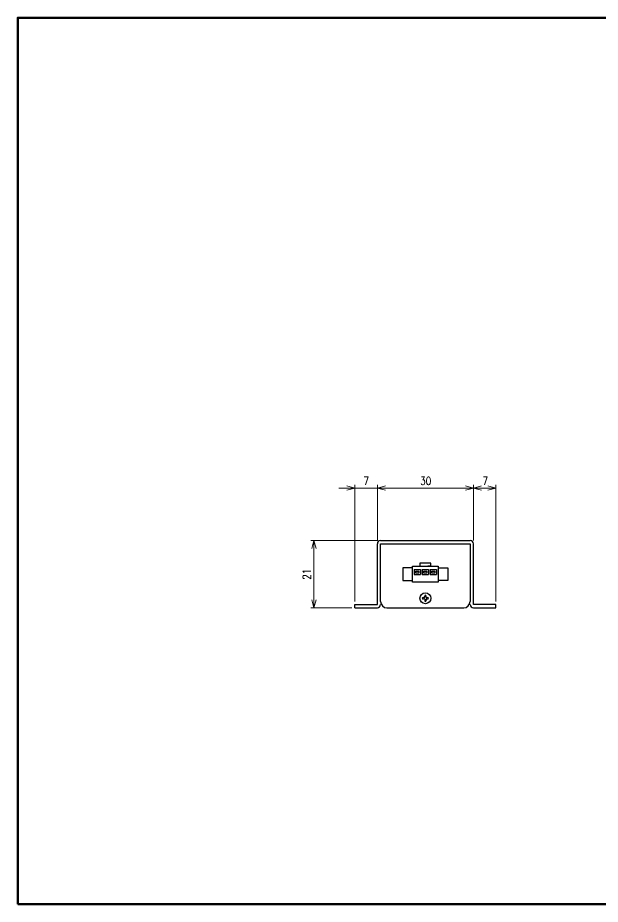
# Model space of a CAD drawing. Header units: millimetres. Extents: x 4 to 387, y 0 to 281.
# Drawn here: x 4 to 186.1, y 4 to 281 of the extents above; entities that cross this region are included whole.
import ezdxf

# ---------------------------------------------------------------- set-up
doc = ezdxf.new("R2010")
doc.units = ezdxf.units.MM
doc.layers.get('0').update_dxf_attribs({"lineweight": 30})
doc.layers.get('Defpoints').update_dxf_attribs({"lineweight": 9})
for name, color, linetype, lineweight in [('2KD_寸法１', 7, 'Continuous', 15), ('2KD_寸法１ @ 1', 7, 'Continuous', 15), ('AUX', 7, 'Continuous', 40)]:
    doc.layers.add(name, color=color, linetype=linetype, lineweight=lineweight)
doc.styles.get("Standard").update_dxf_attribs({"font": 'simplex.shx', "width": 0.8, "bigfont": 'extfont.shx'})
doc.dimstyles.new('KD-STD', dxfattribs={"dimscale": 0, "dimtxt": 2.5, "dimasz": 2.5, "dimexe": 1, "dimexo": 1, "dimgap": 1, "dimtad": 1, "dimdsep": 46, "dimtxsty": 'Standard', "dimblk": 'OPEN30', "dimcen": 0, "dimadec": 0, "dimazin": 0, "dimtfac": 1, "dimtmove": 0, "dimatfit": 3, "dimldrblk": 'OPEN30', "dimfxl": 1, "dimtfill": 1, "dimtolj": 1, "dimtzin": 0, "dimlwd": 15, "dimlwe": 15, "dimarcsym": 0})

# ---------------------------------------------------------------- blocks, each defined once
blk = doc.blocks.new('_Open30')
at = {"lineweight": -2}
for p, q in [((-1, 0.26794919), (0, 0)), ((0, 0), (-1, -0.26794919)), ((0, 0), (-1, 0))]:
    blk.add_line(p, q, dxfattribs=at)
blk = doc.blocks.new('*D38')
at = {"layer": '2KD_寸法１', "color": 0, "lineweight": 15}
for p, q in [((116.4106634459779, 117.6162105096955), (95.59063091067117, 117.6162105096955)), ((96.59063091067118, 115.1162105096955), (96.59063091067118, 99.11621050969559)), ((108.4106634459779, 96.61621050969559), (95.59063091067117, 96.6162105096956))]:
    blk.add_line(p, q, dxfattribs=at)
at = {"layer": 'Defpoints', "color": 0}
for p in [(117.4106634459779, 117.6162105096955), (96.59063091067118, 96.61621050969559), (109.4106634459779, 96.61621050969559)]:
    blk.add_point(p, dxfattribs=at)
at = {"layer": '2KD_寸法１', "color": 0, "lineweight": 15, "xscale": 2.5, "yscale": 2.5, "zscale": 2.5}
for p, rotation in [((96.59063091067118, 117.6162105096955), 90), ((96.59063091067118, 96.61621050969559), 270)]:
    blk.add_blockref('_Open30', p, dxfattribs=dict(at, rotation=rotation))
at = {"layer": '2KD_寸法１', "color": 0, "insert": (94.34063091067114, 107.1162105096955), "char_height": 2.5, "attachment_point": 5, "rotation": 90, "bg_fill": 3, "box_fill_scale": 1.1, "bg_fill_color": 9, "bg_fill_true_color": 13158600, "bg_fill_transparency": 4393582}
blk.add_mtext('\\A1;21', dxfattribs=at)
blk = doc.blocks.new('*D40')
at = {"layer": '2KD_寸法１', "color": 0, "lineweight": 15}
for p, q in [((116.4106634459779, 117.6162105096955), (116.4106634459779, 135.0261954430712)), ((118.9106634459779, 134.0261954430712), (143.9106634459779, 134.0261954430712)), ((146.4106634459779, 117.6162105096955), (146.4106634459779, 135.0261954430712))]:
    blk.add_line(p, q, dxfattribs=at)
at = {"layer": 'Defpoints', "color": 0}
for p in [(146.4106634459779, 134.0261954430712), (116.4106634459779, 116.6162105096955), (146.4106634459779, 116.6162105096955)]:
    blk.add_point(p, dxfattribs=at)
at = {"layer": '2KD_寸法１', "color": 0, "lineweight": 15, "xscale": 2.5, "yscale": 2.5, "zscale": 2.5, "rotation": 180}
blk.add_blockref('_Open30', (116.4106634459779, 134.0261954430712), dxfattribs=at)
at = {"layer": '2KD_寸法１', "color": 0, "lineweight": 15, "xscale": 2.5, "yscale": 2.5, "zscale": 2.5}
blk.add_blockref('_Open30', (146.4106634459779, 134.0261954430712), dxfattribs=at)
at = {"layer": '2KD_寸法１', "color": 0, "insert": (131.5282176963524, 136.2761954430712), "char_height": 2.5, "attachment_point": 5, "bg_fill": 3, "box_fill_scale": 1.1, "bg_fill_color": 9, "bg_fill_true_color": 13158600, "bg_fill_transparency": 4393658}
blk.add_mtext('\\A1;30', dxfattribs=at)
blk = doc.blocks.new('*D41')
at = {"layer": '2KD_寸法１', "color": 0, "lineweight": 15}
for p, q in [((106.9106634459779, 134.0261954430712), (104.4106634459779, 134.0261954430712)), ((109.4106634459779, 98.61621050969555), (109.4106634459779, 135.0261954430712)), ((109.4106634459779, 134.0261954430712), (116.4106634459779, 134.0261954430712)), ((116.4106634459779, 117.6162105096955), (116.4106634459779, 135.0261954430712)), ((118.9106634459779, 134.0261954430712), (121.4106634459779, 134.0261954430712))]:
    blk.add_line(p, q, dxfattribs=at)
at = {"layer": 'Defpoints', "color": 0}
for p in [(116.4106634459779, 134.0261954430712), (116.4106634459779, 116.6162105096955), (109.4106634459779, 97.61621050969555)]:
    blk.add_point(p, dxfattribs=at)
at = {"layer": '2KD_寸法１', "color": 0, "lineweight": 15, "xscale": 2.5, "yscale": 2.5, "zscale": 2.5}
blk.add_blockref('_Open30', (109.4106634459779, 134.0261954430712), dxfattribs=at)
at = {"layer": '2KD_寸法１', "color": 0, "lineweight": 15, "xscale": 2.5, "yscale": 2.5, "zscale": 2.5, "rotation": 180}
blk.add_blockref('_Open30', (116.4106634459779, 134.0261954430712), dxfattribs=at)
at = {"layer": '2KD_寸法１', "color": 0, "insert": (112.9106634459779, 136.2761954430712), "char_height": 2.5, "attachment_point": 5, "bg_fill": 3, "box_fill_scale": 1.1, "bg_fill_color": 9, "bg_fill_true_color": 13158600, "bg_fill_transparency": 4393694}
blk.add_mtext('\\A1;7', dxfattribs=at)
blk = doc.blocks.new('*D42')
at = {"layer": '2KD_寸法１', "color": 0, "lineweight": 15}
for p, q in [((146.4106634459779, 117.6162105096955), (146.4106634459779, 135.0261954430712)), ((148.9106634459779, 134.0261954430712), (150.9106634459779, 134.0261954430712)), ((153.4106634459779, 98.61621050969555), (153.4106634459779, 135.0261954430712))]:
    blk.add_line(p, q, dxfattribs=at)
at = {"layer": 'Defpoints', "color": 0}
for p in [(153.4106634459779, 134.0261954430712), (146.4106634459779, 116.6162105096955), (153.4106634459779, 97.61621050969555)]:
    blk.add_point(p, dxfattribs=at)
at = {"layer": '2KD_寸法１', "color": 0, "lineweight": 15, "xscale": 2.5, "yscale": 2.5, "zscale": 2.5, "rotation": 180}
blk.add_blockref('_Open30', (146.4106634459779, 134.0261954430712), dxfattribs=at)
at = {"layer": '2KD_寸法１', "color": 0, "lineweight": 15, "xscale": 2.5, "yscale": 2.5, "zscale": 2.5}
blk.add_blockref('_Open30', (153.4106634459779, 134.0261954430712), dxfattribs=at)
at = {"layer": '2KD_寸法１', "color": 0, "insert": (150.1691668600889, 136.2761954430712), "char_height": 2.5, "attachment_point": 5, "bg_fill": 3, "box_fill_scale": 1.1, "bg_fill_color": 9, "bg_fill_true_color": 13158600, "bg_fill_transparency": 4393450}
blk.add_mtext('\\A1;7', dxfattribs=at)
blk = doc.blocks.new('A$C41390539')
for p, q in [((-0.2999996125479356, 0.1999997042437655), (-0.599999612547947, 0.1999997042437655)), ((-0.2999996125479356, 0.1999997042437655), (-0.200000704801198, 0.2999997647142436)), ((-0.200000704801198, 0.2999997647142436), (-0.200000704801198, 0.599999764714255)), ((0.1999997042437371, 0.2999996125479356), (0.1999997042437371, 0.599999612547947)), ((0.1999997042437371, 0.2999996125479356), (0.2999997647142436, 0.200000704801198)), ((0.2999997647142436, 0.200000704801198), (0.599999764714255, 0.200000704801198)), ((-0.2999997647142436, -0.200000704801198), (-0.599999764714255, -0.200000704801198)), ((-0.199999704243794, -0.2999996125479072), (-0.2999997647142436, -0.200000704801198)), ((-0.199999704243794, -0.2999996125479072), (-0.199999704243794, -0.5999996125479186)), ((0.2999996125479356, -0.1999997042437655), (0.200000704801198, -0.2999997647142152)), ((0.200000704801198, -0.2999997647142152), (0.200000704801198, -0.5999997647142266)), ((0.2999996125479356, -0.1999997042437655), (0.599999612547947, -0.1999997042437655))]:
    blk.add_line(p, q)
blk.add_circle((0, 0), 1.7)
for centre, major_axis in [((-0.599999612547947, -5.00278702e-07), (-0.4000003874532759, 8.3308e-12)), ((-5.00278702e-07, 0.5999996125479754), (8.3307e-12, 0.4000003874532759)), ((0.599999612547947, 5.00278702e-07), (0.4000003874532759, -8.3311e-12)), ((5.00278702e-07, -0.599999612547947), (-8.3309e-12, -0.4000003874532759))]:
    blk.add_ellipse(centre, major_axis=major_axis, ratio=0.5000000269899068, start_param=-1.570795358155445, end_param=1.570795358176271)
blk = doc.blocks.new('A$C043C1CDC')
for p, q in [((-0.9999999999999856, 0.75), (1.000000000000011, 0.75)), ((-0.9999999999999856, 0.75), (-0.9999999999999856, -0.75)), ((-0.4999999999999858, 0.25), (0.5000000000000142, 0.25)), ((-0.4999999999999858, -0.3499999999999943), (-0.4999999999999858, 0.25)), ((0.5000000000000142, 0.25), (0.5000000000000142, -0.3499999999999943)), ((1.000000000000011, 0.75), (1.000000000000011, -0.75)), ((-0.9999999999999856, -0.75), (1.000000000000011, -0.75)), ((0.5000000000000142, -0.3499999999999943), (-0.4999999999999858, -0.3499999999999943))]:
    blk.add_line(p, q)
blk = doc.blocks.new('SM 3P')
for p, q in [((1.75, 0), (-1.75, 0)), ((-1.75, 0), (-1.75, -1)), ((1.75, -1), (1.75, 0)), ((-4.000000000000006, -1.500000000000054), (-7.000000000000007, -1.500000000000054)), ((-7.000000000000007, -1.500000000000054), (-7.000000000000007, -5.500000000000056)), ((-4.000000000000006, -1.000000000000055), (3.999999999999991, -1.000000000000055)), ((-4.000000000000006, -6.000000000000056), (-4.000000000000006, -1.000000000000055)), ((-7.1e-15, -1.000000000000055), (1.749999999999992, -1.000000000000055)), ((1.749999999999992, -1.000000000000055), (0.7499999999999929, -1.000000000000055)), ((3.999999999999991, -1.000000000000055), (3.999999999999991, -6.000000000000056)), ((3.999999999999991, -1.500000000000054), (6.999999999999992, -1.500000000000054)), ((6.999999999999992, -1.500000000000054), (6.999999999999992, -5.500000000000056)), ((-7.000000000000007, -5.500000000000056), (-4.000000000000006, -5.500000000000056)), ((6.999999999999992, -5.500000000000056), (3.999999999999991, -5.500000000000056)), ((3.999999999999991, -6.000000000000056), (-4.000000000000006, -6.000000000000056))]:
    blk.add_line(p, q)
for p in [(-2.500000000000003, -2.800000000000068), (-7.1e-15, -2.800000000000068), (2.49999999999999, -2.800000000000068)]:
    blk.add_blockref('A$C043C1CDC', p)
blk = doc.blocks.new('A$C1BC15952')
for p, q in [((-15, 1), (-15, 20)), ((-14, 21), (14, 21)), ((-14, 2), (-14, 20)), ((-14, 20), (14, 20)), ((14, 20), (14, 2)), ((15, 1), (15, 20)), ((-22, 0), (-22, 1)), ((-22, 1), (-15, 1)), ((-22, 0), (-15, 0)), ((-12, 0), (12, 0)), ((22, 1), (15, 1)), ((15, 0), (22, 0)), ((22, 0), (22, 1))]:
    blk.add_line(p, q)
for centre, radius, start, end in [((-14, 20), 1, 90, 180), ((14, 20), 1, 0, 90), ((-15, 1), 1, 270, 0), ((-12, 2), 2, 180, 270), ((12, 2), 2, 270, 0), ((15, 1), 1, 180, 270)]:
    blk.add_arc(centre, radius, start, end)
for name, p in [('SM 3P', (0, 14.0000000000001)), ('A$C41390539', (0, 3))]:
    blk.add_blockref(name, p)

msp = doc.modelspace()

# ---------------------------------------------------------------- linework, layer by layer
at = {"layer": 'AUX', "lineweight": 70}
msp.add_lwpolyline([(3.999999758280865, 4.000000249163575), (386.9999997582809, 4.000000249163575), (386.9999997582809, 281.0000002491635), (3.999999758280865, 281.0000002491635)], close=True, dxfattribs=at)

# ---------------------------------------------------------------- next in the draw order: dimensions: what is measured, and where the dimension line sits
at = {"layer": '2KD_寸法１ @ 1'}
dim = msp.add_linear_dim(base=(96.59063091067118, 96.61621050969559), p1=(117.4106634459779, 117.6162105096955), p2=(109.4106634459779, 96.61621050969559), angle=90, dimstyle='KD-STD', override={"dimscale": 1, "dimtix": 0, "dimtofl": 1, "dimtmove": 0, "dimatfit": 3}, dxfattribs=at)
dim.commit()
dim.dimension.update_dxf_attribs({"geometry": '*D38', "text_midpoint": (94.34063091067114, 107.1162105096955)})

# ---------------------------------------------------------------- next in the draw order: dimensions: what is measured, and where the dimension line sits
dim = msp.add_linear_dim(base=(146.4106634459779, 134.0261954430712), p1=(116.4106634459779, 116.6162105096955), p2=(146.4106634459779, 116.6162105096955), dimstyle='KD-STD', override={"dimscale": 1, "dimtix": 0, "dimtofl": 1, "dimtmove": 0, "dimatfit": 3}, dxfattribs=at)
dim.commit()
dim.dimension.update_dxf_attribs({"geometry": '*D40', "text_midpoint": (131.5282176963524, 134.0261954430712), "dimtype": 160})

# ---------------------------------------------------------------- next in the draw order: dimensions: what is measured, and where the dimension line sits
dim = msp.add_linear_dim(base=(116.4106634459779, 134.0261954430712), p1=(109.4106634459779, 97.61621050969555), p2=(116.4106634459779, 116.6162105096955), dimstyle='KD-STD', override={"dimscale": 1, "dimtix": 0, "dimtofl": 1, "dimtmove": 0, "dimatfit": 3}, dxfattribs=at)
dim.commit()
dim.dimension.update_dxf_attribs({"geometry": '*D41', "text_midpoint": (112.9106634459779, 136.2761954430712)})
dim = msp.add_linear_dim(base=(153.4106634459779, 134.0261954430712), p1=(146.4106634459779, 116.6162105096955), p2=(153.4106634459779, 97.61621050969555), dimstyle='KD-STD', override={"dimscale": 1, "dimtix": 0, "dimtofl": 1, "dimtmove": 0, "dimatfit": 3}, dxfattribs=at)
dim.commit()
dim.dimension.update_dxf_attribs({"geometry": '*D42', "text_midpoint": (150.1691668600889, 134.0261954430712), "dimtype": 160})

# ---------------------------------------------------------------- next in the draw order: block references
msp.add_blockref('A$C1BC15952', (131.4106634459779, 96.61621050969559))

doc.saveas('drawing.dxf')
